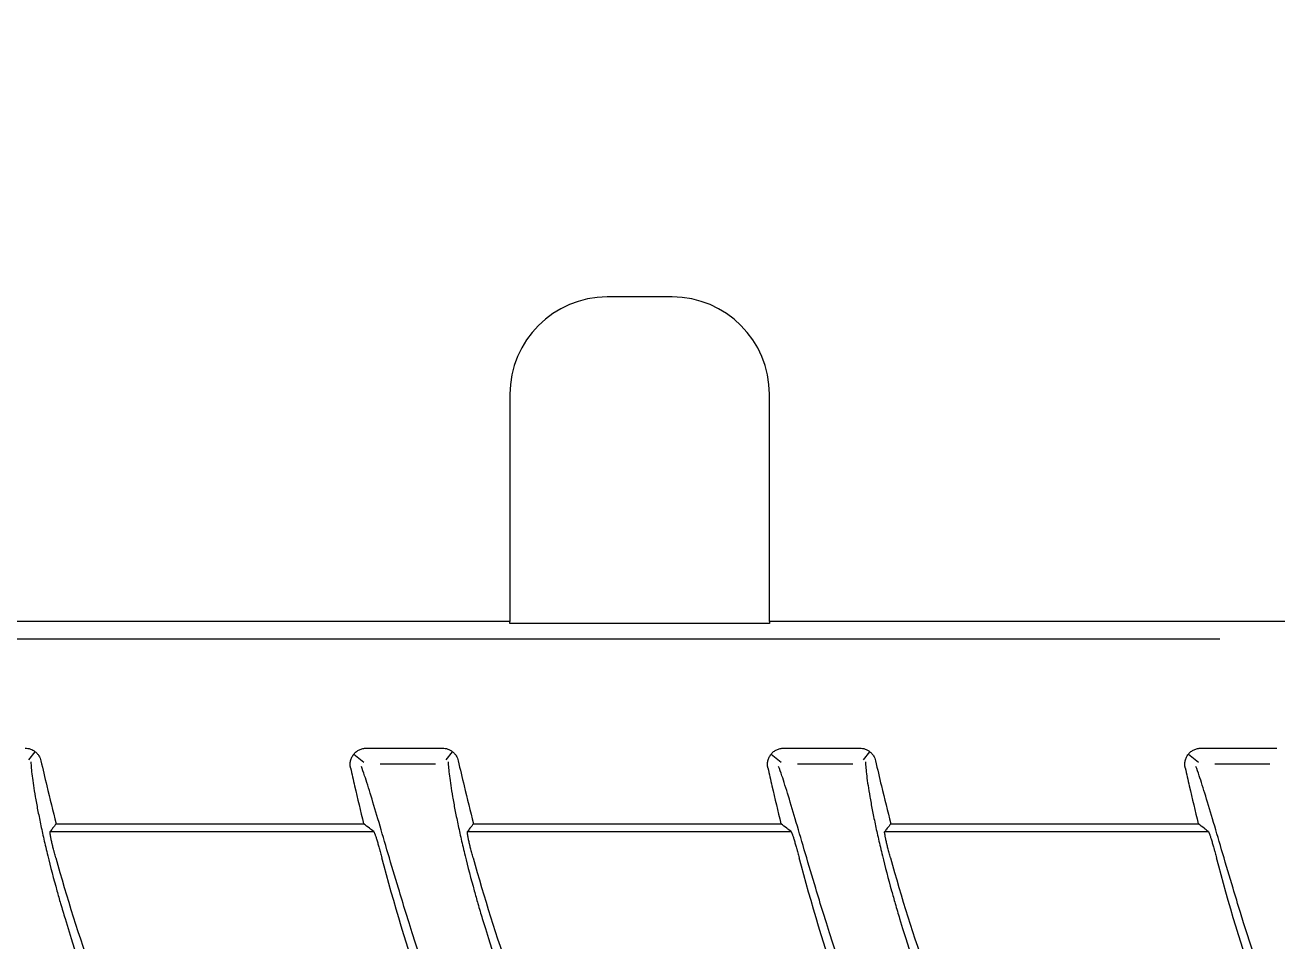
# Model space of a CAD drawing. Header units: millimetres. Extents: x 2097 to 5112, y 660 to 1576.
# Drawn here: x 4667.83 to 4706.42, y 906.94 to 935.17 of the extents above; entities that cross this region are included whole.
import ezdxf

# ---------------------------------------------------------------- set-up
doc = ezdxf.new("R2010")
doc.units = ezdxf.units.MM
doc.layers.add('10', color=7, linetype='Continuous', true_color=0xffffff)
doc.layers.add('dim', color=82, linetype='Continuous', lineweight=9)
doc.styles.get("Standard").update_dxf_attribs({"font": ''})
doc.styles.get('Standard').set_extended_font_data('SimSun')
doc.dimstyles.get("Standard").update_dxf_attribs({"dimscale": 2, "dimtxt": 0.18, "dimasz": 0.18, "dimexe": 0.18, "dimexo": 0.0625, "dimgap": 0.09, "dimtad": 0, "dimtih": 1, "dimtoh": 1, "dimzin": 0, "dimdsep": 46, "dimtxsty": 'Standard', "dimcen": 0.09, "dimadec": 0, "dimazin": 0, "dimtfac": 1, "dimtofl": 0, "dimtmove": 0, "dimatfit": 3, "dimfxl": 0, "dimtolj": 1, "dimtzin": 0, "dimarcsym": 0})

# ---------------------------------------------------------------- blocks, each defined once
blk = doc.blocks.new('*D328')
at = {"layer": 'Defpoints', "color": 0, "transparency": 16777216}
for p in [(4804.323, 946.964), (4845.841, 946.964), (4631.623, 836.964)]:
    blk.add_point(p, dxfattribs=at)
at = {"layer": 'dim', "color": 0, "lineweight": -2, "transparency": 16777216}
blk.add_line((4805.322, 946.964), (4845.841, 946.964), dxfattribs=at)
at = {"layer": 'dim', "color": 0, "lineweight": 18, "transparency": 16777216, "insert": (4856.98, 946.964), "char_height": 5, "attachment_point": 5}
blk.add_mtext('\\A1;110.00', dxfattribs=at)
blk = doc.blocks.new('*D234')
at = {"layer": 'Defpoints', "color": 0, "transparency": 16777216}
for p in [(4791.58, 976.964), (4845.841, 976.964), (4631.623, 836.964)]:
    blk.add_point(p, dxfattribs=at)
at = {"layer": 'dim', "color": 0, "lineweight": -2, "transparency": 16777216}
blk.add_line((4792.579, 976.964), (4845.841, 976.964), dxfattribs=at)
at = {"layer": 'dim', "color": 0, "lineweight": 18, "transparency": 16777216, "insert": (4856.98, 976.964), "char_height": 5, "attachment_point": 5}
blk.add_mtext('\\A1;140.00', dxfattribs=at)
blk = doc.blocks.new('*D247')
at = {"layer": 'Defpoints', "color": 0, "transparency": 16777216}
for p in [(4831.623, 992.263), (4831.623, 936.921), (4631.623, 836.964)]:
    blk.add_point(p, dxfattribs=at)
at = {"layer": 'dim', "color": 0, "lineweight": -2, "transparency": 16777216}
blk.add_line((4831.623, 937.92), (4831.623, 992.263), dxfattribs=at)
at = {"layer": 'dim', "color": 0, "lineweight": 18, "transparency": 16777216, "insert": (4831.623, 1003.625), "char_height": 5, "attachment_point": 5, "rotation": 90}
blk.add_mtext('\\A1;200.00', dxfattribs=at)
blk = doc.blocks.new('*D248')
at = {"layer": 'Defpoints', "color": 0, "transparency": 16777216}
for p in [(4796.623, 992.263), (4796.623, 954.664), (4631.623, 836.964)]:
    blk.add_point(p, dxfattribs=at)
at = {"layer": 'dim', "color": 0, "lineweight": -2, "transparency": 16777216}
blk.add_line((4796.623, 955.663), (4796.623, 992.263), dxfattribs=at)
at = {"layer": 'dim', "color": 0, "lineweight": 18, "transparency": 16777216, "insert": (4796.623, 1003.402), "char_height": 5, "attachment_point": 5, "rotation": 90}
blk.add_mtext('\\A1;165.00', dxfattribs=at)

msp = doc.modelspace()

# ---------------------------------------------------------------- linework, layer by layer
at = {"layer": '10', "color": 0, "linetype": 'Continuous', "lineweight": 18}
for p, q in [((4687.773, 926.789), (4685.773, 926.789)), ((4682.773, 923.789), (4682.773, 916.789)), ((4690.773, 916.789), (4690.773, 923.789)), ((4682.773, 916.789), (4665.773, 916.789)), ((4682.773, 916.726), (4682.773, 916.789)), ((4690.773, 916.726), (4682.773, 916.726)), ((4690.773, 916.789), (4690.773, 916.726)), ((4707.773, 916.789), (4690.773, 916.789)), ((4678.35, 912.881), (4680.689, 912.881)), ((4691.214, 912.881), (4693.553, 912.881)), ((4704.078, 912.881), (4706.417, 912.881)), ((4668.786, 910.551), (4678.263, 910.551)), ((4681.65, 910.551), (4691.127, 910.551)), ((4694.514, 910.551), (4703.991, 910.551)), ((4668.598, 910.306), (4678.575, 910.306)), ((4681.462, 910.306), (4691.439, 910.306)), ((4694.326, 910.306), (4704.303, 910.306))]:
    msp.add_line(p, q, dxfattribs=at)
at = {"layer": '10', "color": 0, "linetype": 'Continuous', "lineweight": 13}
for p, q in [((4625.132, 916.252), (4704.652, 916.252)), ((4667.942, 912.523), (4668.139, 912.771)), ((4680.806, 912.523), (4681.003, 912.771)), ((4693.67, 912.523), (4693.867, 912.771)), ((4677.96, 912.695), (4678.27, 912.447)), ((4678.775, 912.401), (4680.474, 912.401)), ((4690.824, 912.695), (4691.134, 912.447)), ((4691.639, 912.401), (4693.338, 912.401)), ((4703.688, 912.695), (4703.998, 912.447)), ((4704.503, 912.401), (4706.202, 912.401))]:
    msp.add_line(p, q, dxfattribs=at)
at = {"layer": '10', "color": 0, "linetype": 'Continuous', "lineweight": 18}
for centre, start, end in [((4685.773, 923.789), 90, 180), ((4687.773, 923.789), 0, 90)]:
    msp.add_arc(centre, 3, start, end, dxfattribs=at)
for points, knots in [([(4667.825, 912.881), (4667.854, 912.881), (4667.882, 912.878), (4667.937, 912.869), (4667.964, 912.862), (4668.018, 912.843), (4668.043, 912.832), (4668.092, 912.805), (4668.116, 912.789), (4668.16, 912.754), (4668.181, 912.734), (4668.218, 912.693), (4668.235, 912.67), (4668.265, 912.622), (4668.291, 912.572), (4668.308, 912.519), (4668.314, 912.491)], [0, 0, 0, 0, 0.125, 0.125, 0.25, 0.25, 0.375, 0.375, 0.5, 0.5, 0.625, 0.625, 0.75, 0.75, 0.875, 1, 1, 1, 1]), ([(4677.86, 912.27), (4677.856, 912.289), (4677.853, 912.307), (4677.849, 912.345), (4677.847, 912.382), (4677.849, 912.419), (4677.854, 912.456), (4677.857, 912.475), (4677.87, 912.53), (4677.882, 912.565), (4677.907, 912.615), (4677.916, 912.632), (4677.936, 912.664), (4677.958, 912.694), (4677.983, 912.722), (4678.009, 912.748), (4678.023, 912.761), (4678.068, 912.796), (4678.099, 912.815), (4678.15, 912.84), (4678.167, 912.847), (4678.203, 912.859), (4678.221, 912.864), (4678.275, 912.877), (4678.312, 912.881), (4678.35, 912.881)], [0, 0, 0, 0, 0.0625, 0.0625, 0.125, 0.1875, 0.1875, 0.25, 0.25, 0.375, 0.375, 0.4375, 0.4375, 0.5, 0.5625, 0.5625, 0.625, 0.625, 0.75, 0.75, 0.8125, 0.8125, 0.875, 0.875, 1, 1, 1, 1]), ([(4680.689, 912.881), (4680.718, 912.881), (4680.746, 912.878), (4680.801, 912.869), (4680.828, 912.862), (4680.882, 912.843), (4680.907, 912.832), (4680.956, 912.805), (4680.98, 912.789), (4681.024, 912.754), (4681.045, 912.734), (4681.082, 912.693), (4681.099, 912.67), (4681.129, 912.622), (4681.155, 912.572), (4681.172, 912.519), (4681.178, 912.491)], [0, 0, 0, 0, 0.125, 0.125, 0.25, 0.25, 0.375, 0.375, 0.5, 0.5, 0.625, 0.625, 0.75, 0.75, 0.875, 1, 1, 1, 1]), ([(4690.724, 912.27), (4690.72, 912.289), (4690.717, 912.307), (4690.713, 912.345), (4690.711, 912.382), (4690.713, 912.419), (4690.718, 912.456), (4690.721, 912.475), (4690.734, 912.53), (4690.746, 912.565), (4690.771, 912.615), (4690.78, 912.632), (4690.8, 912.664), (4690.822, 912.694), (4690.847, 912.722), (4690.873, 912.748), (4690.887, 912.761), (4690.932, 912.796), (4690.963, 912.815), (4691.014, 912.84), (4691.031, 912.847), (4691.067, 912.859), (4691.085, 912.864), (4691.139, 912.877), (4691.176, 912.881), (4691.214, 912.881)], [0, 0, 0, 0, 0.0625, 0.0625, 0.125, 0.1875, 0.1875, 0.25, 0.25, 0.375, 0.375, 0.4375, 0.4375, 0.5, 0.5625, 0.5625, 0.625, 0.625, 0.75, 0.75, 0.8125, 0.8125, 0.875, 0.875, 1, 1, 1, 1]), ([(4693.553, 912.881), (4693.582, 912.881), (4693.61, 912.878), (4693.665, 912.869), (4693.692, 912.862), (4693.746, 912.843), (4693.771, 912.832), (4693.82, 912.805), (4693.844, 912.789), (4693.888, 912.754), (4693.909, 912.734), (4693.946, 912.693), (4693.963, 912.67), (4693.993, 912.622), (4694.019, 912.572), (4694.036, 912.519), (4694.042, 912.491)], [0, 0, 0, 0, 0.125, 0.125, 0.25, 0.25, 0.375, 0.375, 0.5, 0.5, 0.625, 0.625, 0.75, 0.75, 0.875, 1, 1, 1, 1]), ([(4703.588, 912.27), (4703.584, 912.289), (4703.581, 912.307), (4703.577, 912.345), (4703.575, 912.382), (4703.577, 912.419), (4703.582, 912.456), (4703.585, 912.475), (4703.598, 912.53), (4703.61, 912.565), (4703.635, 912.615), (4703.644, 912.632), (4703.664, 912.664), (4703.686, 912.694), (4703.711, 912.722), (4703.737, 912.748), (4703.751, 912.761), (4703.796, 912.796), (4703.827, 912.815), (4703.878, 912.84), (4703.895, 912.847), (4703.931, 912.859), (4703.949, 912.864), (4704.003, 912.877), (4704.04, 912.881), (4704.078, 912.881)], [0, 0, 0, 0, 0.0625, 0.0625, 0.125, 0.1875, 0.1875, 0.25, 0.25, 0.375, 0.375, 0.4375, 0.4375, 0.5, 0.5625, 0.5625, 0.625, 0.625, 0.75, 0.75, 0.8125, 0.8125, 0.875, 0.875, 1, 1, 1, 1]), ([(4668.314, 912.491), (4668.373, 912.233), (4668.525, 911.586), (4668.686, 910.939), (4668.786, 910.551)], [0, 0, 0, 0, 0.399485, 1, 1, 1, 1]), ([(4681.178, 912.491), (4681.237, 912.233), (4681.389, 911.586), (4681.55, 910.939), (4681.65, 910.551)], [0, 0, 0, 0, 0.399485, 1, 1, 1, 1]), ([(4694.042, 912.491), (4694.101, 912.233), (4694.253, 911.586), (4694.414, 910.939), (4694.514, 910.551)], [0, 0, 0, 0, 0.399485, 1, 1, 1, 1]), ([(4677.86, 912.27), (4677.901, 912.085), (4678.031, 911.511), (4678.167, 910.938), (4678.263, 910.551)], [0, 0, 0, 0, 0.323016, 1, 1, 1, 1]), ([(4690.724, 912.27), (4690.765, 912.085), (4690.895, 911.511), (4691.031, 910.938), (4691.127, 910.551)], [0, 0, 0, 0, 0.323016, 1, 1, 1, 1]), ([(4703.588, 912.27), (4703.629, 912.085), (4703.759, 911.511), (4703.895, 910.938), (4703.991, 910.551)], [0, 0, 0, 0, 0.323016, 1, 1, 1, 1]), ([(4668.786, 910.551), (4668.75, 910.503), (4668.687, 910.422), (4668.624, 910.34), (4668.598, 910.306)], [0, 0, 0, 0, 0.581794, 1, 1, 1, 1]), ([(4678.575, 910.306), (4678.532, 910.34), (4678.428, 910.422), (4678.323, 910.503), (4678.263, 910.551)], [0, 0, 0, 0, 0.418136, 1, 1, 1, 1]), ([(4681.65, 910.551), (4681.614, 910.503), (4681.551, 910.422), (4681.488, 910.34), (4681.462, 910.306)], [0, 0, 0, 0, 0.581794, 1, 1, 1, 1]), ([(4691.439, 910.306), (4691.396, 910.34), (4691.292, 910.422), (4691.187, 910.503), (4691.127, 910.551)], [0, 0, 0, 0, 0.418136, 1, 1, 1, 1]), ([(4694.514, 910.551), (4694.478, 910.503), (4694.415, 910.422), (4694.352, 910.34), (4694.326, 910.306)], [0, 0, 0, 0, 0.581794, 1, 1, 1, 1]), ([(4704.303, 910.306), (4704.26, 910.34), (4704.156, 910.422), (4704.051, 910.503), (4703.991, 910.551)], [0, 0, 0, 0, 0.418136, 1, 1, 1, 1]), ([(4668.773, 909.503), (4668.759, 909.554), (4668.745, 909.603), (4668.729, 909.665), (4668.726, 909.677), (4668.72, 909.702), (4668.716, 909.714), (4668.707, 909.75), (4668.695, 909.797), (4668.681, 909.855), (4668.673, 909.888), (4668.668, 909.91), (4668.665, 909.921), (4668.652, 909.975), (4668.643, 910.015), (4668.631, 910.071), (4668.628, 910.088), (4668.622, 910.114), (4668.621, 910.122), (4668.617, 910.138), (4668.616, 910.146), (4668.609, 910.184), (4668.604, 910.21), (4668.6, 910.237), (4668.6, 910.242), (4668.598, 910.252), (4668.598, 910.257), (4668.596, 910.27), (4668.596, 910.277), (4668.595, 910.296), (4668.596, 910.304), (4668.598, 910.306)], [0, 0, 0, 0, 0.125, 0.125, 0.15625, 0.15625, 0.1875, 0.1875, 0.25, 0.3125, 0.34375, 0.34375, 0.375, 0.375, 0.5, 0.5, 0.5625, 0.5625, 0.59375, 0.59375, 0.625, 0.625, 0.75, 0.75, 0.78125, 0.78125, 0.8125, 0.8125, 0.875, 0.875, 1, 1, 1, 1]), ([(4678.575, 910.306), (4678.577, 910.305), (4678.579, 910.302), (4678.583, 910.296), (4678.584, 910.294), (4678.587, 910.289), (4678.588, 910.286), (4678.595, 910.27), (4678.602, 910.253), (4678.612, 910.226), (4678.615, 910.22), (4678.619, 910.208), (4678.621, 910.202), (4678.628, 910.182), (4678.633, 910.168), (4678.647, 910.123), (4678.658, 910.09), (4678.675, 910.034), (4678.681, 910.014), (4678.693, 909.974), (4678.699, 909.953), (4678.717, 909.89), (4678.73, 909.845), (4678.747, 909.786), (4678.75, 909.774), (4678.757, 909.75), (4678.76, 909.738), (4678.77, 909.702), (4678.777, 909.678), (4678.797, 909.604), (4678.81, 909.554), (4678.824, 909.503)], [0, 0, 0, 0, 0.0625, 0.0625, 0.09375, 0.09375, 0.125, 0.125, 0.25, 0.25, 0.28125, 0.28125, 0.3125, 0.3125, 0.375, 0.375, 0.5, 0.5, 0.5625, 0.5625, 0.625, 0.625, 0.75, 0.75, 0.78125, 0.78125, 0.8125, 0.8125, 0.875, 0.875, 1, 1, 1, 1]), ([(4681.637, 909.503), (4681.623, 909.554), (4681.609, 909.603), (4681.593, 909.665), (4681.59, 909.677), (4681.584, 909.702), (4681.58, 909.714), (4681.571, 909.75), (4681.559, 909.797), (4681.545, 909.855), (4681.537, 909.888), (4681.532, 909.91), (4681.529, 909.921), (4681.516, 909.975), (4681.507, 910.015), (4681.495, 910.071), (4681.492, 910.088), (4681.486, 910.114), (4681.485, 910.122), (4681.481, 910.138), (4681.48, 910.146), (4681.473, 910.184), (4681.468, 910.21), (4681.464, 910.237), (4681.464, 910.242), (4681.462, 910.252), (4681.462, 910.257), (4681.46, 910.27), (4681.46, 910.277), (4681.459, 910.296), (4681.46, 910.304), (4681.462, 910.306)], [0, 0, 0, 0, 0.125, 0.125, 0.15625, 0.15625, 0.1875, 0.1875, 0.25, 0.3125, 0.34375, 0.34375, 0.375, 0.375, 0.5, 0.5, 0.5625, 0.5625, 0.59375, 0.59375, 0.625, 0.625, 0.75, 0.75, 0.78125, 0.78125, 0.8125, 0.8125, 0.875, 0.875, 1, 1, 1, 1]), ([(4691.439, 910.306), (4691.441, 910.305), (4691.443, 910.302), (4691.447, 910.296), (4691.448, 910.294), (4691.451, 910.289), (4691.452, 910.286), (4691.459, 910.27), (4691.466, 910.253), (4691.476, 910.226), (4691.479, 910.22), (4691.483, 910.208), (4691.485, 910.202), (4691.492, 910.182), (4691.497, 910.168), (4691.511, 910.123), (4691.522, 910.09), (4691.539, 910.034), (4691.545, 910.014), (4691.557, 909.974), (4691.563, 909.953), (4691.581, 909.89), (4691.594, 909.845), (4691.611, 909.786), (4691.614, 909.774), (4691.621, 909.75), (4691.624, 909.738), (4691.634, 909.702), (4691.641, 909.678), (4691.661, 909.604), (4691.674, 909.554), (4691.688, 909.503)], [0, 0, 0, 0, 0.0625, 0.0625, 0.09375, 0.09375, 0.125, 0.125, 0.25, 0.25, 0.28125, 0.28125, 0.3125, 0.3125, 0.375, 0.375, 0.5, 0.5, 0.5625, 0.5625, 0.625, 0.625, 0.75, 0.75, 0.78125, 0.78125, 0.8125, 0.8125, 0.875, 0.875, 1, 1, 1, 1]), ([(4694.501, 909.503), (4694.487, 909.554), (4694.473, 909.603), (4694.457, 909.665), (4694.454, 909.677), (4694.448, 909.702), (4694.444, 909.714), (4694.435, 909.75), (4694.423, 909.797), (4694.409, 909.855), (4694.401, 909.888), (4694.396, 909.91), (4694.393, 909.921), (4694.38, 909.975), (4694.371, 910.015), (4694.359, 910.071), (4694.356, 910.088), (4694.35, 910.114), (4694.349, 910.122), (4694.345, 910.138), (4694.344, 910.146), (4694.337, 910.184), (4694.332, 910.21), (4694.328, 910.237), (4694.328, 910.242), (4694.326, 910.252), (4694.326, 910.257), (4694.324, 910.27), (4694.324, 910.277), (4694.323, 910.296), (4694.324, 910.304), (4694.326, 910.306)], [0, 0, 0, 0, 0.125, 0.125, 0.15625, 0.15625, 0.1875, 0.1875, 0.25, 0.3125, 0.34375, 0.34375, 0.375, 0.375, 0.5, 0.5, 0.5625, 0.5625, 0.59375, 0.59375, 0.625, 0.625, 0.75, 0.75, 0.78125, 0.78125, 0.8125, 0.8125, 0.875, 0.875, 1, 1, 1, 1]), ([(4704.303, 910.306), (4704.305, 910.305), (4704.307, 910.302), (4704.311, 910.296), (4704.312, 910.294), (4704.315, 910.289), (4704.316, 910.286), (4704.323, 910.27), (4704.33, 910.253), (4704.34, 910.226), (4704.343, 910.22), (4704.347, 910.208), (4704.349, 910.202), (4704.356, 910.182), (4704.361, 910.168), (4704.375, 910.123), (4704.386, 910.09), (4704.403, 910.034), (4704.409, 910.014), (4704.421, 909.974), (4704.427, 909.953), (4704.445, 909.89), (4704.458, 909.845), (4704.475, 909.786), (4704.478, 909.774), (4704.485, 909.75), (4704.488, 909.738), (4704.498, 909.702), (4704.505, 909.678), (4704.525, 909.604), (4704.538, 909.554), (4704.552, 909.503)], [0, 0, 0, 0, 0.0625, 0.0625, 0.09375, 0.09375, 0.125, 0.125, 0.25, 0.25, 0.28125, 0.28125, 0.3125, 0.3125, 0.375, 0.375, 0.5, 0.5, 0.5625, 0.5625, 0.625, 0.625, 0.75, 0.75, 0.78125, 0.78125, 0.8125, 0.8125, 0.875, 0.875, 1, 1, 1, 1]), ([(4669.388, 851.964), (4669.388, 856.662), (4668.073, 865.364), (4665.997, 878.227), (4663.031, 887.981), (4659.003, 895.397), (4655.458, 901.905), (4653.846, 906.67), (4653.096, 909.503)], [0, 0, 0, 0, 0.234763, 0.435969, 0.637175, 0.74438, 0.851584, 1, 1, 1, 1]), ([(4655.909, 909.503), (4656.588, 907.052), (4658.073, 902.794), (4661.348, 896.774), (4665.546, 889.054), (4668.68, 878.74), (4670.748, 865.809), (4672.107, 856.933), (4672.107, 851.964)], [0, 0, 0, 0, 0.137099, 0.245729, 0.354358, 0.558237, 0.762117, 1, 1, 1, 1]), ([(4682.252, 851.964), (4682.252, 856.662), (4680.937, 865.364), (4678.861, 878.227), (4675.895, 887.981), (4671.867, 895.397), (4668.322, 901.905), (4666.71, 906.67), (4665.96, 909.503)], [0, 0, 0, 0, 0.234763, 0.435969, 0.637175, 0.74438, 0.851584, 1, 1, 1, 1]), ([(4668.773, 909.503), (4669.452, 907.052), (4670.937, 902.794), (4674.212, 896.774), (4678.41, 889.054), (4681.544, 878.74), (4683.467, 866.72), (4684.69, 858.762), (4684.896, 854.796)], [0, 0, 0, 0, 0.143637, 0.257446, 0.371255, 0.584857, 0.798459, 1, 1, 1, 1]), ([(4695.116, 851.964), (4695.116, 856.662), (4693.801, 865.364), (4691.725, 878.227), (4688.759, 887.981), (4684.731, 895.397), (4681.186, 901.905), (4679.574, 906.67), (4678.824, 909.503)], [0, 0, 0, 0, 0.234763, 0.435969, 0.637175, 0.74438, 0.851584, 1, 1, 1, 1]), ([(4681.637, 909.503), (4682.316, 907.052), (4683.801, 902.794), (4687.076, 896.774), (4691.274, 889.054), (4694.408, 878.74), (4696.476, 865.809), (4697.835, 856.933), (4697.835, 851.964)], [0, 0, 0, 0, 0.137099, 0.245729, 0.354358, 0.558237, 0.762117, 1, 1, 1, 1]), ([(4707.98, 851.964), (4707.98, 856.662), (4706.665, 865.364), (4704.589, 878.227), (4701.623, 887.981), (4697.595, 895.397), (4694.05, 901.905), (4692.438, 906.67), (4691.688, 909.503)], [0, 0, 0, 0, 0.234763, 0.435969, 0.637175, 0.74438, 0.851584, 1, 1, 1, 1]), ([(4694.501, 909.503), (4695.18, 907.052), (4696.665, 902.794), (4699.94, 896.774), (4704.138, 889.054), (4707.272, 878.74), (4709.34, 865.809), (4710.699, 856.933), (4710.699, 851.964)], [0, 0, 0, 0, 0.137099, 0.245729, 0.354358, 0.558237, 0.762117, 1, 1, 1, 1]), ([(4720.844, 851.964), (4720.844, 856.662), (4719.529, 865.364), (4717.453, 878.227), (4714.487, 887.981), (4710.459, 895.397), (4706.914, 901.905), (4705.302, 906.67), (4704.552, 909.503)], [0, 0, 0, 0, 0.234763, 0.435969, 0.637175, 0.74438, 0.851584, 1, 1, 1, 1])]:
    msp.add_open_spline(points, degree=3, knots=knots, dxfattribs=at)
at = {"layer": '10', "color": 0, "linetype": 'Continuous', "lineweight": 13}
for points, knots in [([(4668.006, 912.462), (4668.006, 912.457), (4668.006, 912.452), (4668.007, 912.396), (4668.01, 912.335), (4668.023, 912.193), (4668.031, 912.111), (4668.065, 911.842), (4668.097, 911.628), (4668.162, 911.256), (4668.187, 911.122), (4668.241, 910.844), (4668.27, 910.698), (4668.334, 910.395), (4668.368, 910.238), (4668.443, 909.91), (4668.483, 909.739), (4668.611, 909.216), (4668.705, 908.854), (4668.845, 908.351), (4668.883, 908.219), (4668.921, 908.086)], [0, 0, 0, 0, 0.00894, 0.00894, 0.101578, 0.101578, 0.194215, 0.194215, 0.37949, 0.37949, 0.472127, 0.472127, 0.564764, 0.564764, 0.657402, 0.657402, 0.750039, 0.750039, 0.935314, 0.935314, 1, 1, 1, 1]), ([(4680.87, 912.462), (4680.87, 912.457), (4680.87, 912.452), (4680.871, 912.396), (4680.874, 912.335), (4680.887, 912.193), (4680.895, 912.111), (4680.929, 911.842), (4680.961, 911.628), (4681.026, 911.256), (4681.051, 911.122), (4681.105, 910.844), (4681.134, 910.698), (4681.198, 910.395), (4681.232, 910.238), (4681.307, 909.91), (4681.347, 909.739), (4681.475, 909.216), (4681.569, 908.854), (4681.709, 908.351), (4681.747, 908.219), (4681.785, 908.086)], [0, 0, 0, 0, 0.00894, 0.00894, 0.101578, 0.101578, 0.194215, 0.194215, 0.37949, 0.37949, 0.472127, 0.472127, 0.564764, 0.564764, 0.657402, 0.657402, 0.750039, 0.750039, 0.935314, 0.935314, 1, 1, 1, 1]), ([(4693.734, 912.462), (4693.734, 912.457), (4693.734, 912.452), (4693.735, 912.396), (4693.738, 912.335), (4693.751, 912.193), (4693.759, 912.111), (4693.793, 911.842), (4693.825, 911.628), (4693.89, 911.256), (4693.915, 911.122), (4693.969, 910.844), (4693.998, 910.698), (4694.062, 910.395), (4694.096, 910.238), (4694.171, 909.91), (4694.211, 909.739), (4694.339, 909.216), (4694.433, 908.854), (4694.573, 908.351), (4694.611, 908.219), (4694.649, 908.086)], [0, 0, 0, 0, 0.00894, 0.00894, 0.101578, 0.101578, 0.194215, 0.194215, 0.37949, 0.37949, 0.472127, 0.472127, 0.564764, 0.564764, 0.657402, 0.657402, 0.750039, 0.750039, 0.935314, 0.935314, 1, 1, 1, 1]), ([(4679.563, 907.813), (4679.486, 908.065), (4679.409, 908.316), (4679.225, 908.928), (4679.12, 909.283), (4678.92, 909.963), (4678.824, 910.29), (4678.649, 910.883), (4678.568, 911.154), (4678.457, 911.519), (4678.421, 911.634), (4678.354, 911.845), (4678.323, 911.941), (4678.257, 912.137), (4678.223, 912.232), (4678.192, 912.314)], [0, 0, 0, 0, 0.125177, 0.125177, 0.31461, 0.31461, 0.504043, 0.504043, 0.693476, 0.693476, 0.788192, 0.788192, 0.882909, 0.882909, 1, 1, 1, 1]), ([(4692.427, 907.813), (4692.35, 908.065), (4692.273, 908.316), (4692.089, 908.928), (4691.984, 909.283), (4691.784, 909.963), (4691.688, 910.29), (4691.513, 910.883), (4691.432, 911.154), (4691.321, 911.519), (4691.285, 911.634), (4691.218, 911.845), (4691.187, 911.941), (4691.121, 912.137), (4691.087, 912.232), (4691.056, 912.314)], [0, 0, 0, 0, 0.125177, 0.125177, 0.31461, 0.31461, 0.504043, 0.504043, 0.693476, 0.693476, 0.788192, 0.788192, 0.882909, 0.882909, 1, 1, 1, 1]), ([(4705.291, 907.813), (4705.214, 908.065), (4705.137, 908.316), (4704.953, 908.928), (4704.848, 909.283), (4704.648, 909.963), (4704.552, 910.29), (4704.377, 910.883), (4704.296, 911.154), (4704.185, 911.519), (4704.149, 911.634), (4704.082, 911.845), (4704.051, 911.941), (4703.985, 912.137), (4703.951, 912.232), (4703.92, 912.314)], [0, 0, 0, 0, 0.125177, 0.125177, 0.31461, 0.31461, 0.504043, 0.504043, 0.693476, 0.693476, 0.788192, 0.788192, 0.882909, 0.882909, 1, 1, 1, 1]), ([(4656.057, 908.086), (4656.102, 907.931), (4656.147, 907.778), (4656.684, 905.994), (4657.257, 904.38), (4658.612, 901.2), (4659.404, 899.634), (4661.04, 896.523), (4661.884, 894.975), (4663.079, 892.622), (4663.465, 891.834), (4664.197, 890.24), (4664.541, 889.434), (4665.509, 886.993), (4666.073, 885.333), (4667.072, 881.962), (4667.508, 880.25), (4668.285, 876.787), (4668.627, 875.033), (4669.251, 871.509), (4669.533, 869.744), (4669.944, 867.096), (4670.08, 866.212), (4670.349, 864.446), (4670.481, 863.562), (4670.971, 860.114), (4671.275, 857.545), (4671.416, 854.962)], [0, 0, 0, 0, 0.008945, 0.008945, 0.103789, 0.103789, 0.198632, 0.198632, 0.293476, 0.293476, 0.340898, 0.340898, 0.38832, 0.38832, 0.483163, 0.483163, 0.578007, 0.578007, 0.67285, 0.67285, 0.767694, 0.767694, 0.815116, 0.815116, 0.862538, 0.862538, 1, 1, 1, 1]), ([(4668.921, 908.086), (4668.966, 907.931), (4669.011, 907.778), (4669.548, 905.994), (4670.121, 904.38), (4671.476, 901.2), (4672.268, 899.634), (4673.904, 896.523), (4674.748, 894.975), (4675.943, 892.622), (4676.329, 891.834), (4677.061, 890.24), (4677.405, 889.434), (4678.373, 886.993), (4678.937, 885.333), (4679.936, 881.962), (4680.372, 880.25), (4681.149, 876.787), (4681.491, 875.033), (4682.115, 871.509), (4682.397, 869.744), (4682.808, 867.096), (4682.944, 866.212), (4683.213, 864.446), (4683.345, 863.562), (4683.835, 860.114), (4684.139, 857.545), (4684.28, 854.962)], [0, 0, 0, 0, 0.008945, 0.008945, 0.103789, 0.103789, 0.198632, 0.198632, 0.293476, 0.293476, 0.340898, 0.340898, 0.38832, 0.38832, 0.483163, 0.483163, 0.578007, 0.578007, 0.67285, 0.67285, 0.767694, 0.767694, 0.815116, 0.815116, 0.862538, 0.862538, 1, 1, 1, 1]), ([(4681.785, 908.086), (4681.83, 907.931), (4681.875, 907.778), (4682.412, 905.994), (4682.985, 904.38), (4684.34, 901.2), (4685.132, 899.634), (4686.768, 896.523), (4687.612, 894.975), (4688.807, 892.622), (4689.193, 891.834), (4689.925, 890.24), (4690.269, 889.434), (4691.237, 886.993), (4691.801, 885.333), (4692.8, 881.962), (4693.236, 880.25), (4694.013, 876.787), (4694.355, 875.033), (4694.979, 871.509), (4695.261, 869.744), (4695.672, 867.096), (4695.808, 866.212), (4696.077, 864.446), (4696.209, 863.562), (4696.699, 860.114), (4697.003, 857.545), (4697.144, 854.962)], [0, 0, 0, 0, 0.008945, 0.008945, 0.103789, 0.103789, 0.198632, 0.198632, 0.293476, 0.293476, 0.340898, 0.340898, 0.38832, 0.38832, 0.483163, 0.483163, 0.578007, 0.578007, 0.67285, 0.67285, 0.767694, 0.767694, 0.815116, 0.815116, 0.862538, 0.862538, 1, 1, 1, 1]), ([(4694.649, 908.086), (4694.694, 907.931), (4694.739, 907.778), (4695.276, 905.994), (4695.849, 904.38), (4697.204, 901.2), (4697.996, 899.634), (4699.632, 896.523), (4700.476, 894.975), (4701.671, 892.622), (4702.057, 891.834), (4702.789, 890.24), (4703.133, 889.434), (4704.101, 886.993), (4704.665, 885.333), (4705.664, 881.962), (4706.1, 880.25), (4706.877, 876.787), (4707.219, 875.033), (4707.843, 871.509), (4708.125, 869.744), (4708.536, 867.096), (4708.672, 866.212), (4708.941, 864.446), (4709.073, 863.562), (4709.563, 860.114), (4709.867, 857.545), (4710.008, 854.962)], [0, 0, 0, 0, 0.008945, 0.008945, 0.103789, 0.103789, 0.198632, 0.198632, 0.293476, 0.293476, 0.340898, 0.340898, 0.38832, 0.38832, 0.483163, 0.483163, 0.578007, 0.578007, 0.67285, 0.67285, 0.767694, 0.767694, 0.815116, 0.815116, 0.862538, 0.862538, 1, 1, 1, 1]), ([(4669.904, 854.963), (4669.753, 857.588), (4669.426, 860.193), (4668.911, 863.667), (4668.774, 864.543), (4668.496, 866.294), (4668.355, 867.169), (4667.927, 869.793), (4667.63, 871.541), (4666.971, 875.028), (4666.609, 876.767), (4665.777, 880.232), (4665.304, 881.962), (4664.219, 885.351), (4663.604, 887.015), (4662.548, 889.455), (4662.171, 890.259), (4661.378, 891.849), (4660.963, 892.636), (4659.691, 894.986), (4658.808, 896.536), (4657.544, 898.879), (4657.134, 899.663), (4656.354, 901.245), (4655.986, 902.044), (4654.952, 904.476), (4654.357, 906.133), (4653.836, 907.814)], [0, 0, 0, 0, 0.141186, 0.141186, 0.18886, 0.18886, 0.236534, 0.236534, 0.331883, 0.331883, 0.427231, 0.427231, 0.522579, 0.522579, 0.617927, 0.617927, 0.665601, 0.665601, 0.713276, 0.713276, 0.808624, 0.808624, 0.856298, 0.856298, 0.903972, 0.903972, 1, 1, 1, 1]), ([(4682.768, 854.963), (4682.617, 857.588), (4682.29, 860.193), (4681.775, 863.667), (4681.638, 864.543), (4681.36, 866.294), (4681.219, 867.169), (4680.791, 869.793), (4680.494, 871.541), (4679.835, 875.028), (4679.473, 876.767), (4678.641, 880.232), (4678.168, 881.962), (4677.083, 885.351), (4676.468, 887.015), (4675.412, 889.455), (4675.035, 890.259), (4674.242, 891.849), (4673.827, 892.636), (4672.555, 894.986), (4671.672, 896.536), (4670.408, 898.879), (4669.998, 899.663), (4669.218, 901.245), (4668.85, 902.044), (4667.816, 904.476), (4667.221, 906.133), (4666.7, 907.814)], [0, 0, 0, 0, 0.141186, 0.141186, 0.18886, 0.18886, 0.236534, 0.236534, 0.331883, 0.331883, 0.427231, 0.427231, 0.522579, 0.522579, 0.617927, 0.617927, 0.665601, 0.665601, 0.713276, 0.713276, 0.808624, 0.808624, 0.856298, 0.856298, 0.903972, 0.903972, 1, 1, 1, 1]), ([(4695.632, 854.963), (4695.481, 857.588), (4695.154, 860.193), (4694.639, 863.667), (4694.502, 864.543), (4694.224, 866.294), (4694.083, 867.169), (4693.655, 869.793), (4693.358, 871.541), (4692.699, 875.028), (4692.337, 876.767), (4691.505, 880.232), (4691.032, 881.962), (4689.947, 885.351), (4689.332, 887.015), (4688.276, 889.455), (4687.899, 890.259), (4687.106, 891.849), (4686.691, 892.636), (4685.419, 894.986), (4684.536, 896.536), (4683.272, 898.879), (4682.862, 899.663), (4682.082, 901.245), (4681.714, 902.044), (4680.68, 904.476), (4680.085, 906.133), (4679.564, 907.814)], [0, 0, 0, 0, 0.141186, 0.141186, 0.18886, 0.18886, 0.236534, 0.236534, 0.331883, 0.331883, 0.427231, 0.427231, 0.522579, 0.522579, 0.617927, 0.617927, 0.665602, 0.665602, 0.713276, 0.713276, 0.808624, 0.808624, 0.856298, 0.856298, 0.903972, 0.903972, 1, 1, 1, 1]), ([(4708.496, 854.963), (4708.345, 857.588), (4708.018, 860.193), (4707.503, 863.667), (4707.366, 864.543), (4707.088, 866.294), (4706.947, 867.169), (4706.519, 869.793), (4706.222, 871.541), (4705.563, 875.028), (4705.201, 876.767), (4704.369, 880.232), (4703.896, 881.962), (4702.811, 885.351), (4702.196, 887.015), (4701.14, 889.455), (4700.763, 890.259), (4699.97, 891.849), (4699.555, 892.636), (4698.283, 894.986), (4697.4, 896.536), (4696.136, 898.879), (4695.726, 899.663), (4694.946, 901.245), (4694.578, 902.044), (4693.544, 904.476), (4692.949, 906.133), (4692.428, 907.814)], [0, 0, 0, 0, 0.141186, 0.141186, 0.18886, 0.18886, 0.236534, 0.236534, 0.331883, 0.331883, 0.427231, 0.427231, 0.522579, 0.522579, 0.617927, 0.617927, 0.665601, 0.665601, 0.713276, 0.713276, 0.808624, 0.808624, 0.856298, 0.856298, 0.903972, 0.903972, 1, 1, 1, 1]), ([(4721.36, 854.963), (4721.209, 857.588), (4720.882, 860.193), (4720.367, 863.667), (4720.23, 864.543), (4719.952, 866.294), (4719.811, 867.169), (4719.383, 869.793), (4719.086, 871.541), (4718.427, 875.028), (4718.065, 876.767), (4717.233, 880.232), (4716.76, 881.962), (4715.675, 885.351), (4715.06, 887.015), (4714.004, 889.455), (4713.627, 890.259), (4712.834, 891.849), (4712.419, 892.636), (4711.147, 894.986), (4710.264, 896.536), (4709, 898.879), (4708.59, 899.663), (4707.81, 901.245), (4707.442, 902.044), (4706.408, 904.476), (4705.813, 906.133), (4705.292, 907.814)], [0, 0, 0, 0, 0.141186, 0.141186, 0.18886, 0.18886, 0.236534, 0.236534, 0.331883, 0.331883, 0.427231, 0.427231, 0.522579, 0.522579, 0.617927, 0.617927, 0.665602, 0.665602, 0.713276, 0.713276, 0.808624, 0.808624, 0.856298, 0.856298, 0.903972, 0.903972, 1, 1, 1, 1])]:
    msp.add_open_spline(points, degree=3, knots=knots, dxfattribs=at)

# ---------------------------------------------------------------- dimensions: what is measured, and where the dimension line sits
at = {"layer": 'dim', "lineweight": 18}
for feature_location, offset, dtype, picture, middle in [((4831.623, 936.921), (0, 55.342), 1, '*D247', (4831.623, 1003.625)), ((4796.623, 954.664), (0, 37.599), 1, '*D248', (4796.623, 1003.402)), ((4791.58, 976.964), (54.261, 0), 0, '*D234', (4856.98, 976.964)), ((4804.323, 946.964), (41.518, 0), 0, '*D328', (4856.98, 946.964))]:
    dim = msp.add_ordinate_dim(feature_location=feature_location, offset=offset, dtype=dtype, origin=(4631.623, 836.964), dimstyle='Standard', override={"dimtxt": 2.5, "dimasz": 2, "dimexe": 0.49975, "dimexo": 0.49975, "dimgap": 0.49975}, dxfattribs=at)
    dim.commit()
    dim.dimension.update_dxf_attribs({"geometry": picture, "text_midpoint": middle})

doc.saveas('drawing.dxf')
